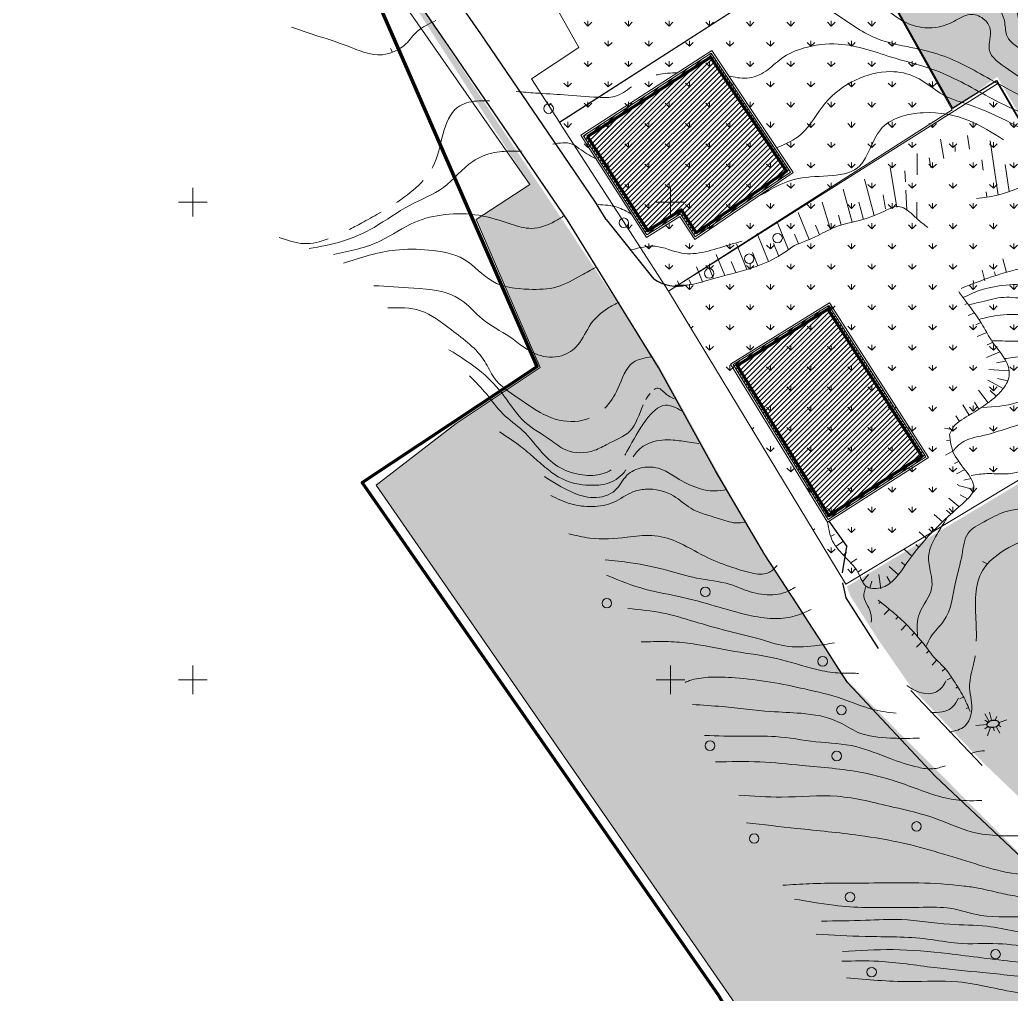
# Model space of a CAD drawing. Header units: millimetres. Extents: x 5637 to 6048, y 3385 to 3927.
# Drawn here: x 5648.3 to 5752, y 3503.3 to 3605.3 of the extents above; entities that cross this region are included whole.
import ezdxf

# ---------------------------------------------------------------- set-up
doc = ezdxf.new("R2010")
doc.units = ezdxf.units.MM
doc.linetypes.add('DOT', pattern=[6.35, 0, -6.35])
for name, color, linetype in [('Contour Lines', 253, 'Continuous'), ('net', 250, 'Continuous'), ('trees old', 116, 'Continuous')]:
    doc.layers.add(name, color=color, linetype=linetype)
for name, color, linetype, lineweight in [('fences', 224, 'ограждение1', 80), ('ground 1', 7, 'Continuous', 30), ('hatch', 253, 'Continuous', 13), ('road', 19, 'Continuous', 30)]:
    doc.layers.add(name, color=color, linetype=linetype, lineweight=lineweight)
doc.layers.add('plants1', color=7, linetype='Continuous', true_color=0x89ee5d)
doc.linetypes.add('ограждение1', pattern='A,0.25,-0.1,[133,ltypeshp.shx,S=0.1,R=0,X=-0.1,Y=0],-0.1,1', length=1.45)
pattern_1 = [(45, (2816.3681, -1263.7476), (-0.265165043, 0.265165043), [])]
pattern_2 = [(90, (2816.368, -1263.7476), (-2.12132034, 2.12132034), [0.5625, -3.6801407]), (45, (2816.368, -1263.7476), (-2.1213203, 2.1213203), [0.5625, -2.4375]), (135, (2816.368, -1263.7476), (-2.1213203, -2.1213203), [0.5625, -2.4375])]

# ---------------------------------------------------------------- blocks, each defined once
blk = doc.blocks.new('net')
at = {"layer": 'ground 1', "color": 3, "lineweight": 15}
for p, q in [((0, 3), (0, -3)), ((0, 0), (-3, 0)), ((0, 0), (3, 0))]:
    blk.add_line(p, q, dxfattribs=at)

msp = doc.modelspace()

# ---------------------------------------------------------------- hatches: boundary and pattern name
at = {"layer": 'hatch', "true_color": 0xcd8532}
h = msp.add_hatch(dxfattribs=at)
h.set_pattern_fill('ANSI31', color=23, scale=3, style=0)
h.set_pattern_definition(pattern_1)
h.paths.add_polyline_path([(5707.26, 3593.2), (5720.63, 3601.86), (5728.93, 3589.4), (5718.96, 3582.62), (5717.41, 3585.02), (5713.9, 3582.84)])
h = msp.add_hatch(dxfattribs=at)
h.set_pattern_fill('ANSI31', color=23, scale=3, style=0)
h.set_pattern_definition(pattern_1)
h.paths.add_polyline_path([(5722.93, 3569.24), (5732.93, 3575.44), (5743.08, 3559.57), (5732.86, 3553.03)])
at = {"layer": 'plants1'}
h = msp.add_hatch(dxfattribs=at)
h.set_pattern_fill('ANSI38', color=256, scale=3, style=0)
h.set_pattern_definition([(45, (2816.3681, -1263.7476), (-0.265165043, 0.265165043), []), (135, (2816.3681, -1263.7476), (-0.79549513, 0.265165043), [0.9375, -0.5625])])
edge = h.paths.add_edge_path()
edge.add_line((5725.36, 3655.93), (5797.29, 3662.69))
edge.add_line((5797.29, 3662.69), (5824.81, 3603.24))
edge.add_line((5824.81, 3603.24), (5824.23, 3590.88))
edge.add_line((5824.23, 3590.88), (5841.23, 3554.44))
edge.add_line((5841.23, 3554.44), (5849.6, 3542.47))
edge.add_line((5849.6, 3542.47), (5866.56, 3537.07))
edge.add_line((5866.56, 3537.07), (5872.44, 3524.38))
edge.add_line((5872.44, 3524.38), (5904.71, 3539.09))
edge.add_line((5904.71, 3539.09), (5918.19, 3538.46))
edge.add_line((5918.19, 3538.46), (5942.73, 3549.51))
edge.add_line((5942.73, 3549.51), (5952.3, 3561.86))
edge.add_line((5952.3, 3561.86), (5960.57, 3565.61))
edge.add_line((5960.57, 3565.61), (5967.93, 3564.03))
edge.add_line((5967.93, 3564.03), (5968.82, 3563.47))
edge.add_line((5968.82, 3563.47), (5964.54, 3561.46))
edge.add_line((5964.54, 3561.46), (5955.84, 3557.47))
edge.add_line((5955.84, 3557.47), (5946.36, 3544.95))
edge.add_line((5946.36, 3544.95), (5919.85, 3533.07))
edge.add_line((5919.85, 3533.07), (5906.1, 3533.76))
edge.add_line((5906.1, 3533.76), (5874.59, 3519.44))
edge.add_arc((5872.37, 3524.32), 5.37, 204.0277, 294.4439, ccw=False)
edge.add_line((5867.47, 3522.14), (5862.46, 3532.33))
edge.add_line((5862.46, 3532.33), (5846.44, 3537.98))
edge.add_line((5846.44, 3537.98), (5836.47, 3552.34))
edge.add_line((5836.47, 3552.34), (5835.01, 3554.64))
edge.add_line((5835.01, 3554.64), (5818.87, 3589.84))
edge.add_line((5818.87, 3589.84), (5819.52, 3602.27))
edge.add_line((5819.52, 3602.27), (5801.55, 3640.6))
edge.add_line((5801.55, 3640.6), (5788.29, 3640.19))
edge.add_line((5788.29, 3640.19), (5786.91, 3635.34))
edge.add_line((5786.91, 3635.34), (5741.72, 3631.44))
edge.add_line((5741.72, 3631.44), (5726.65, 3641.01))
edge.add_line((5726.65, 3641.01), (5725.36, 3655.93))
at = {"layer": 'plants1', "lineweight": 9, "true_color": 0x87ea5d}
h = msp.add_hatch(dxfattribs=at)
h.set_pattern_fill('GRASS', color=83, style=0)
h.set_pattern_definition([(90, (2816.3681, -1263.7476), (-0.70710678, 0.70710678), [0.1875, -1.22671356]), (45, (2816.3681, -1263.7476), (-0.70710678, 0.70710678), [0.1875, -0.8125]), (135, (2816.3681, -1263.7476), (-0.70710678, -0.70710678), [0.1875, -0.8125])])
edge = h.paths.add_edge_path()
edge.add_line((5983.54, 3551.45), (5969.64, 3562.84))
edge.add_line((5969.64, 3562.84), (5966.49, 3561.77))
edge.add_line((5966.49, 3561.77), (5955.92, 3557.3))
edge.add_line((5955.92, 3557.3), (5946.24, 3544.64))
edge.add_line((5946.24, 3544.64), (5920.22, 3532.99))
edge.add_line((5920.22, 3532.99), (5906.12, 3533.81))
edge.add_line((5906.12, 3533.81), (5874.3, 3518.91))
edge.add_arc((5872.29, 3523.59), 5.1, 205.9057, 293.3056, ccw=False)
edge.add_line((5867.7, 3521.36), (5862.63, 3531.79))
edge.add_line((5862.63, 3531.79), (5846.3, 3537.85))
edge.add_line((5846.3, 3537.85), (5835.7, 3553.19))
edge.add_line((5835.7, 3553.19), (5829.87, 3565.46))
edge.add_line((5829.87, 3565.46), (5818.95, 3589.79))
edge.add_line((5818.95, 3589.79), (5819.11, 3602.06))
edge.add_line((5819.11, 3602.06), (5812.5, 3616.95))
edge.add_line((5812.5, 3616.95), (5783.21, 3614.41))
edge.add_line((5783.21, 3614.41), (5742.28, 3610.94))
edge.add_line((5742.28, 3610.94), (5740.64, 3628.01))
edge.add_line((5740.64, 3628.01), (5728.22, 3636.09))
edge.add_line((5728.22, 3636.09), (5724.53, 3634.15))
edge.add_line((5724.53, 3634.15), (5745.96, 3596.01))
edge.add_line((5745.96, 3596.01), (5750.56, 3599.37))
edge.add_line((5750.56, 3599.37), (5769.62, 3566.84))
edge.add_line((5769.62, 3566.84), (5734.82, 3546))
edge.add_line((5734.82, 3546), (5735.2, 3544.98))
edge.add_line((5735.2, 3544.98), (5738.12, 3540.42))
edge.add_line((5738.12, 3540.42), (5741.55, 3535.47))
edge.add_line((5741.55, 3535.47), (5749.04, 3527.6))
edge.add_line((5749.04, 3527.6), (5798.6, 3480.17))
edge.add_arc((5805.58, 3474.34), 9.09, 39.829, 140.171, ccw=False)
edge.add_line((5812.57, 3480.17), (5813.84, 3478.64))
edge.add_line((5813.84, 3478.64), (5821.58, 3487.4))
edge.add_line((5821.58, 3487.4), (5830.34, 3479.66))
edge.add_line((5830.34, 3479.66), (5822.09, 3470.4))
edge.add_line((5822.09, 3470.4), (5822.85, 3469.38))
edge.add_line((5822.85, 3469.38), (5809.5, 3454.18))
edge.add_line((5809.5, 3454.18), (5804.18, 3458.07))
edge.add_line((5804.18, 3458.07), (5802.36, 3455.69))
edge.add_line((5802.36, 3455.69), (5805.85, 3451.09))
edge.add_line((5805.85, 3451.09), (5796.33, 3440.22))
edge.add_line((5796.33, 3440.22), (5784.02, 3450.63))
edge.add_line((5784.02, 3450.63), (5793.01, 3461.34))
edge.add_line((5793.01, 3461.34), (5795.53, 3459.32))
edge.add_line((5795.53, 3459.32), (5796.85, 3460.96))
edge.add_line((5796.85, 3460.96), (5791.16, 3465.94))
edge.add_line((5791.16, 3465.94), (5792.65, 3467.65))
edge.add_arc((5786.63, 3472.91), 8, 318.8869, 400.7908)
edge.add_line((5792.68, 3478.14), (5782.85, 3488.44))
edge.add_line((5782.85, 3488.44), (5763.73, 3506.99))
edge.add_line((5763.73, 3506.99), (5752.52, 3518.42))
edge.add_line((5752.52, 3518.42), (5734.82, 3536.22))
edge.add_line((5734.82, 3536.22), (5726.08, 3549.35))
edge.add_line((5726.08, 3549.35), (5715.1, 3569.23))
edge.add_line((5715.1, 3569.23), (5688.07, 3610.01))
edge.add_line((5688.07, 3610.01), (5687.67, 3609.78))
edge.add_line((5687.67, 3609.78), (5701.64, 3588.09))
edge.add_line((5701.64, 3588.09), (5696.04, 3584.44))
edge.add_line((5696.04, 3584.44), (5702.71, 3568.95))
edge.add_line((5702.71, 3568.95), (5693.95, 3563.08))
edge.add_line((5693.95, 3563.08), (5685.57, 3556.6))
edge.add_line((5685.57, 3556.6), (5723.08, 3502.4))
edge.add_line((5723.08, 3502.4), (5785.06, 3394.67))
edge.add_line((5785.06, 3394.67), (5883.79, 3413.05))
edge.add_line((5883.79, 3413.05), (5919.33, 3457.94))
edge.add_line((5919.33, 3457.94), (5966.33, 3498.09))
edge.add_line((5966.33, 3498.09), (6010.1, 3522.46))
edge.add_line((6010.1, 3522.46), (6039.96, 3496.52))
edge.add_line((6039.96, 3496.52), (6039.96, 3522.84))
edge.add_line((6039.96, 3522.84), (6037.04, 3526.91))
edge.add_line((6037.04, 3526.91), (6033.32, 3517.22))
edge.add_line((6033.32, 3517.22), (6030.35, 3517.76))
edge.add_line((6030.35, 3517.76), (6029.21, 3517.18))
edge.add_line((6029.21, 3517.18), (6022.48, 3530.58))
edge.add_line((6022.48, 3530.58), (6022.59, 3530.84))
edge.add_line((6022.59, 3530.84), (5996.7, 3552.46))
edge.add_line((5996.7, 3552.46), (5983.54, 3551.45))
at = {"layer": 'plants1', "lineweight": 9, "true_color": 0x0cac0c}
h = msp.add_hatch(dxfattribs=at)
h.set_pattern_fill('GRASS', color=94, scale=3, style=0)
h.set_pattern_definition(pattern_2)
edge = h.paths.add_edge_path()
edge.add_line((5696.92, 3620.23), (5724.45, 3633.91))
edge.add_line((5724.45, 3633.91), (5735.53, 3614.4))
edge.add_line((5735.53, 3614.4), (5704.75, 3594.62))
edge.add_line((5704.75, 3594.62), (5701.81, 3599.16))
edge.add_line((5701.81, 3599.16), (5706.77, 3602.45))
edge.add_line((5706.77, 3602.45), (5696.68, 3620.4))
edge.add_line((5713.9, 3620.56), (5725.14, 3626.41))
edge.add_line((5720.47, 3607.99), (5713.89, 3620.56))
edge.add_line((5731.95, 3613.93), (5720.47, 3607.99))
edge.add_line((5725.14, 3626.41), (5731.95, 3613.93))
h = msp.add_hatch(dxfattribs=at)
h.set_pattern_fill('GRASS', color=94, scale=3, style=0)
h.set_pattern_definition(pattern_2)
h.paths.add_polyline_path([(5704.76, 3594.6), (5735.53, 3614.4), (5745.85, 3595.92), (5716.17, 3576.94)])
h = msp.add_hatch(dxfattribs=at)
h.set_pattern_fill('GRASS', color=94, scale=3, style=0)
h.set_pattern_definition(pattern_2)
h.paths.add_polyline_path([(5716.17, 3576.94), (5750.61, 3598.67), (5769.1, 3566.97), (5734.71, 3546.25)])

# ---------------------------------------------------------------- linework, layer by layer
at = {"layer": 'Contour Lines', "lineweight": 5, "ltscale": 0.5}
for p, q in [((5687.29, 3601.95), (5687.06, 3602.34)), ((5749.5, 3548.38), (5749.03, 3548.61))]:
    msp.add_line(p, q, dxfattribs=at)
for points, knots in [([(5736.46, 3622.26), (5739.03, 3621.1), (5742.81, 3619.4), (5746.72, 3622.72), (5750.26, 3623.02), (5753.39, 3622.27), (5756.23, 3619.52), (5756.14, 3614.6), (5757.87, 3609.6), (5757.7, 3604.74), (5759.89, 3602.73), (5761.54, 3601.68), (5763.13, 3602.04), (5764.03, 3602.45), (5764.26, 3602.58)], [0, 0, 0, 0, 15.042628, 22.082728, 28.401265, 35.76134, 40.756499, 50.827682, 63.120525, 73.510213, 77.04846, 80.537859, 84.701456, 86.230344, 86.230344, 86.230344, 86.230344]), ([(5727.61, 3621.88), (5727.98, 3621.7), (5729.39, 3621.14), (5732.6, 3621.14), (5736.77, 3620.43), (5740.1, 3618.65), (5742.59, 3617.39), (5744.65, 3617.85), (5746.18, 3619.38), (5748.7, 3619.53), (5751.77, 3619.18), (5753.67, 3615.72), (5755.41, 3612.07), (5755.99, 3608.63), (5756.18, 3605.93), (5756.86, 3603.56), (5758.76, 3602.12), (5760.67, 3600.91), (5762.33, 3600.92), (5763.59, 3601.11), (5764.1, 3601.35), (5765.98, 3602.69)], [100.512096, 100.512096, 100.512096, 100.512096, 102.968635, 109.739375, 119.343461, 128.003943, 132.56691, 135.346384, 140.048694, 144.877986, 149.96357, 157.604115, 166.287414, 174.815532, 178.119925, 182.615981, 189.028794, 191.831633, 196.00236, 198.592168, 199.39581, 199.39581, 199.39581, 199.39581]), ([(5766.14, 3599.86), (5765.62, 3599.6), (5764.41, 3598.97), (5762.32, 3598.88), (5759.96, 3598.89), (5757.81, 3600.1), (5755.65, 3601.11), (5754.05, 3602.7), (5752.79, 3604.61), (5752.59, 3606.91), (5751.52, 3609.27), (5750.34, 3611.16), (5749.58, 3613.09), (5748.06, 3613.84), (5746.63, 3613), (5745.63, 3611.97), (5745.18, 3611.16), (5745.04, 3610.84)], [0, 0, 0, 0, 3.432907, 8.133764, 12.336969, 17.357761, 22.607439, 26.557056, 30.746474, 36.009482, 40.102805, 46.169005, 49.398625, 52.298328, 54.938497, 58.649145, 60.780165, 60.780165, 60.780165, 60.780165]), ([(5768.1, 3596.52), (5767.42, 3596.21), (5765.58, 3595.39), (5762.16, 3595.02), (5756.45, 3595.47), (5750.65, 3598.62), (5745.27, 3601.69), (5740.96, 3602.55), (5736.99, 3603.42), (5733.72, 3606.17), (5730.11, 3607.72), (5727.27, 3608.05), (5725.79, 3607.68), (5725.25, 3607.53)], [0, 0, 0, 0, 4.428547, 12.037479, 20.348568, 38.431257, 50.794363, 57.267043, 64.729627, 74.777884, 82.277962, 88.11296, 91.468208, 91.468208, 91.468208, 91.468208]), ([(5766.11, 3598.33), (5765.34, 3598.17), (5763.46, 3597.77), (5760.33, 3597.54), (5757.38, 3598.83), (5754.8, 3599.96), (5753.56, 3602.15), (5751.4, 3603.07), (5751.44, 3605.46), (5750.75, 3606.6), (5750.38, 3607.35)], [0, 0, 0, 0, 4.791237, 11.53208, 18.25818, 24.044591, 27.709259, 33.051889, 35.966116, 40.954792, 40.954792, 40.954792, 40.954792]), ([(5714.87, 3599.56), (5714.92, 3599.57), (5715.65, 3599.74), (5716.41, 3599.77), (5717.12, 3599.79)], [30.435749, 30.435749, 30.435749, 30.435749, 30.744693, 34.961949, 34.961949, 34.961949, 34.961949]), ([(5727.54, 3591.96), (5728.43, 3592.35), (5730.6, 3593.32), (5732.27, 3596.81), (5735.55, 3599.21), (5739.01, 3600.17), (5742.39, 3599.49), (5744.69, 3597.29), (5748.33, 3596.31), (5751.44, 3594.85), (5754.37, 3593.27), (5756.14, 3593.09), (5756.99, 3593.05)], [0, 0, 0, 0, 5.709948, 13.910648, 21.93534, 29.470561, 34.829705, 41.847133, 47.836082, 57.09653, 62.549817, 67.600912, 67.600912, 67.600912, 67.600912]), ([(5700.23, 3597.83), (5700.9, 3597.77), (5702.56, 3597.64), (5705.44, 3597.48), (5708.15, 3597.24), (5710.7, 3597.14), (5711.73, 3597.92), (5712.3, 3598.32)], [0, 0, 0, 0, 4.055733, 10.017454, 17.189679, 20.694506, 24.744613, 24.744613, 24.744613, 24.744613]), ([(5691.42, 3589.82), (5691.45, 3589.86), (5692.02, 3590.94), (5692.41, 3593.23), (5693.53, 3596.29), (5695.83, 3596.9), (5696.96, 3596.85), (5697.41, 3596.84)], [37.106028, 37.106028, 37.106028, 37.106028, 37.394034, 44.674444, 50.99205, 55.113919, 57.829582, 57.829582, 57.829582, 57.829582]), ([(5687.69, 3586.2), (5687.87, 3586.32), (5688.87, 3587.01), (5689.84, 3587.79), (5690.49, 3588.52)], [26.729119, 26.729119, 26.729119, 26.729119, 28.024237, 33.868386, 33.868386, 33.868386, 33.868386]), ([(5682.77, 3583.39), (5683.27, 3583.65), (5684.39, 3584.25), (5685.49, 3584.86), (5686.1, 3585.21)], [15.356247, 15.356247, 15.356247, 15.356247, 18.766669, 22.992409, 22.992409, 22.992409, 22.992409]), ([(5675.41, 3582.56), (5676.28, 3582.25), (5677.97, 3581.64), (5679.72, 3582.1), (5680.54, 3582.4)], [0, 0, 0, 0, 5.37438, 10.511035, 10.511035, 10.511035, 10.511035]), ([(5746.99, 3576.25), (5747.54, 3576.53), (5749.83, 3577.64), (5754.74, 3577.55), (5760.51, 3578.91), (5764.62, 3579.43), (5766.38, 3580.09), (5766.42, 3580.11)], [0, 0, 0, 0, 3.678678, 15.210967, 28.462324, 39.470337, 39.737907, 39.737907, 39.737907, 39.737907]), ([(5686.8, 3575.18), (5687.97, 3575.2), (5690.46, 3575.25), (5693.68, 3572.61), (5696.65, 3570.54), (5697.96, 3567.34), (5700.58, 3565.7), (5703.27, 3563.64), (5706.06, 3563.1), (5707.51, 3563.48), (5707.86, 3563.62)], [0, 0, 0, 0, 6.813528, 14.456122, 24.057536, 28.02174, 34.582905, 41.871021, 48.437865, 50.65254, 50.65254, 50.65254, 50.65254]), ([(5693.16, 3570.8), (5694.35, 3570.07), (5696.51, 3568.73), (5699.05, 3566.02), (5700.84, 3563.05), (5703.48, 3561.71), (5705.58, 3559.89), (5708.05, 3559.93), (5710.09, 3561.14), (5712.63, 3562.13), (5713.02, 3563.96), (5713.51, 3565.02)], [0, 0, 0, 0, 8.355057, 15.145442, 22.17362, 28.619183, 32.535923, 38.589436, 41.607499, 47.000658, 53.38946, 53.38946, 53.38946, 53.38946]), ([(5709.49, 3564.67), (5710.06, 3565.24), (5711.06, 3566.86), (5711.87, 3569.64), (5713.69, 3569.95), (5714.39, 3570.07)], [54.557411, 54.557411, 54.557411, 54.557411, 59.442028, 65.834143, 69.848156, 69.848156, 69.848156, 69.848156]), ([(5695.32, 3568.08), (5695.94, 3567.45), (5697.19, 3566.19), (5698.72, 3563.94), (5701.11, 3562.38), (5702.72, 3560.11), (5704.72, 3558.28), (5707.05, 3557.58), (5708.93, 3557.62), (5709.89, 3558.05), (5710.16, 3558.21)], [0, 0, 0, 0, 5.315609, 10.650147, 16.127889, 22.141234, 27.22688, 32.045527, 36.368204, 38.233895, 38.233895, 38.233895, 38.233895]), ([(5714.65, 3566.65), (5714.78, 3566.74), (5715.22, 3566.89), (5715.88, 3566.07), (5716.48, 3565.78), (5716.74, 3565.65)], [56.910332, 56.910332, 56.910332, 56.910332, 57.871425, 60.122713, 61.946821, 61.946821, 61.946821, 61.946821]), ([(5713.78, 3565.56), (5713.84, 3565.66), (5713.97, 3565.89), (5714.13, 3566.11), (5714.22, 3566.23)], [54.458869, 54.458869, 54.458869, 54.458869, 55.056976, 55.79824, 55.79824, 55.79824, 55.79824]), ([(5711.58, 3559.75), (5711.68, 3559.92), (5712.41, 3561.18), (5713.35, 3563.08), (5715.57, 3565.47), (5716.95, 3564.71), (5717.51, 3564.4)], [42.430864, 42.430864, 42.430864, 42.430864, 43.617697, 51.108608, 56.172906, 59.715634, 59.715634, 59.715634, 59.715634]), ([(5698.48, 3562.2), (5699.23, 3561.71), (5700.5, 3560.87), (5702.15, 3559.46), (5703.5, 3558.23), (5705.02, 3557.19), (5706.62, 3556.67), (5708.31, 3556.57), (5710.12, 3556.71), (5711.26, 3557.58), (5711.69, 3558.2), (5711.7, 3558.21)], [0, 0, 0, 0, 5.345644, 9.148723, 12.996684, 16.315492, 20.121702, 22.912541, 26.42525, 30.793928, 30.900354, 30.900354, 30.900354, 30.900354]), ([(5712.46, 3559.57), (5712.57, 3559.75), (5713.02, 3560.43), (5714.46, 3561.32), (5716.45, 3561.42), (5718.09, 3561.15), (5718.99, 3561.03), (5719.32, 3560.99)], [33.987475, 33.987475, 33.987475, 33.987475, 35.254965, 38.920894, 43.538643, 46.90424, 48.941043, 48.941043, 48.941043, 48.941043]), ([(5747.81, 3557.63), (5748.37, 3557.72), (5749.6, 3557.91), (5751.4, 3557.71), (5753.14, 3558.02), (5754.47, 3559.07), (5755.72, 3560.08), (5758.08, 3560.89), (5761.33, 3561.9), (5765.67, 3561.23), (5770.01, 3560.58), (5774.45, 3561.52), (5780.74, 3560.95), (5787.5, 3561.87), (5794.56, 3560.34), (5799.4, 3558.91), (5803.45, 3556.6), (5806.86, 3552.89), (5808.58, 3547.83), (5812.05, 3543.75), (5815.24, 3540.3), (5819, 3538.1), (5821.89, 3535.6), (5824.91, 3533.12), (5826.49, 3529.61), (5828.71, 3526.86), (5830.68, 3524.52), (5833.37, 3522.91), (5834.99, 3520.01), (5836.57, 3518.83), (5837.35, 3518.16)], [0, 0, 0, 0, 3.362066, 7.438891, 10.816258, 13.594437, 17.516155, 20.358833, 28.459629, 37.587763, 46.282293, 54.656147, 64.426749, 83.992246, 94.945098, 107.478226, 114.19856, 122.680668, 137.056781, 145.51601, 154.620346, 165.126874, 171.337537, 177.598726, 188.283202, 193.854351, 198.803291, 206.569987, 212.108081, 218.266096, 218.266096, 218.266096, 218.266096]), ([(5835.95, 3518.16), (5834.93, 3519.23), (5833.27, 3520.93), (5830.66, 3523.33), (5828.2, 3524.96), (5827.4, 3527.61), (5825.66, 3529.21), (5824.23, 3531.45), (5822.02, 3533.29), (5819.95, 3535.31), (5817.86, 3536.95), (5814.91, 3539.38), (5811.11, 3541.43), (5808.44, 3544.93), (5806.09, 3547.51), (5804.32, 3550.51), (5801.98, 3553.07), (5799.15, 3555.62), (5795.92, 3557.24), (5790.62, 3557.27), (5784.38, 3558.5), (5777.64, 3557.5), (5772.13, 3557.42), (5768.18, 3558.11), (5763.81, 3557.01), (5759.85, 3555.97), (5755.67, 3554.09), (5751.95, 3554.36), (5749.34, 3552.83), (5747.13, 3551.75), (5746.93, 3549.06), (5745.99, 3546.13), (5745.68, 3542.78), (5743.67, 3541.07), (5743.25, 3540.05), (5743.1, 3539.69)], [68.844277, 68.844277, 68.844277, 68.844277, 77.673818, 83.07876, 90.294346, 94.464481, 99.068149, 104.185443, 110.349194, 116.173186, 121.524572, 126.283854, 139.128503, 146.831744, 152.425118, 160.060625, 167.656096, 173.065689, 182.977149, 188.279825, 204.663064, 220.81787, 228.701074, 237.764793, 244.423337, 255.448762, 262.360748, 271.697215, 276.464862, 280.640081, 285.289348, 291.175253, 299.731664, 303.997562, 306.319769, 306.319769, 306.319769, 306.319769]), ([(5748.36, 3540.28), (5748.38, 3540.8), (5748.36, 3542.31), (5748.18, 3544.69), (5748.63, 3547.67), (5751.06, 3549.88), (5754.17, 3551.28), (5757.25, 3550.85), (5760.62, 3550.8), (5764.09, 3551.38), (5767.09, 3553.33), (5770.17, 3554.31), (5774.13, 3554.42), (5778.42, 3554.36), (5782.81, 3554.55), (5787.64, 3555.46), (5792.81, 3554.6), (5796.56, 3553.47), (5797.92, 3552.72)], [21.655513, 21.655513, 21.655513, 21.655513, 24.746492, 30.763775, 36.03718, 42.085109, 49.531899, 55.743735, 60.305855, 69.8859, 76.178946, 81.568476, 89.066237, 99.788048, 107.340485, 115.442648, 129.007396, 138.423366, 138.423366, 138.423366, 138.423366]), ([(5742.22, 3540.76), (5742.16, 3541.6), (5742.09, 3543.42), (5744.41, 3545.83), (5742.87, 3548.94), (5744.17, 3551.37), (5744.94, 3552.61), (5745.28, 3553.16)], [0.479177, 0.479177, 0.479177, 0.479177, 5.384882, 11.176468, 17.9872, 22.895164, 26.829309, 26.829309, 26.829309, 26.829309]), ([(5737.36, 3542.28), (5737.37, 3542.35), (5737.45, 3542.9), (5737.13, 3543.83), (5736.44, 3544.94), (5736.71, 3545.67), (5736.85, 3546.05)], [2.067619, 2.067619, 2.067619, 2.067619, 2.504142, 5.50801, 7.632163, 9.915204, 9.915204, 9.915204, 9.915204]), ([(5745.54, 3530.77), (5746.14, 3530.89), (5747.42, 3531.15), (5748.14, 3533.43), (5747.4, 3535.57), (5748.01, 3537.41), (5748.19, 3538.44), (5748.24, 3538.75)], [0, 0, 0, 0, 3.447916, 7.340531, 12.362889, 16.747099, 18.58565, 18.58565, 18.58565, 18.58565]), ([(5749.21, 3528.82), (5748.92, 3528.79), (5748.44, 3528.73), (5747.97, 3528.59), (5747.78, 3528.53)], [290.455743, 290.455743, 290.455743, 290.455743, 292.157958, 293.384656, 293.384656, 293.384656, 293.384656])]:
    msp.add_open_spline(points, degree=3, knots=knots, dxfattribs=at)
for points in [[(5764.33, 3600.11), (5762.21, 3599.74), (5758.43, 3600.59), (5755.85, 3602.49), (5754.21, 3606.41), (5753.15, 3612.11), (5751.49, 3615.86), (5749.49, 3617.19), (5746.64, 3616.8), (5745.15, 3615.48), (5744.06, 3613.89), (5742.55, 3613.62), (5741.13, 3614.56), (5738.83, 3616.9), (5737.12, 3618.18), (5734.32, 3618.9), (5729.74, 3619.17), (5728.87, 3619.39)], [(5724.19, 3609.98), (5726.82, 3609.46), (5730.28, 3610.05), (5733.12, 3610.08), (5735.62, 3609.67), (5737.52, 3608.01), (5740.75, 3605.17), (5742.97, 3604.51), (5746.02, 3605.17), (5747.68, 3605.9), (5749.1, 3605.45), (5749.82, 3604.37), (5749.72, 3602.23), (5751.73, 3600.15), (5755.31, 3597.89), (5757.98, 3597.03), (5761.06, 3596.75), (5763.24, 3596.68), (5765.15, 3596.64), (5766.47, 3597.2), (5767.42, 3597.77)], [(5676.72, 3604.56), (5679.16, 3603.74), (5682.53, 3602.6), (5686.22, 3601.68), (5688.67, 3602.82), (5689.86, 3604.12), (5691.82, 3605.26)], [(5768.08, 3595.23), (5764.89, 3594.61), (5762.64, 3594.25), (5759.47, 3594.16), (5755.17, 3594.89), (5750.07, 3597.05), (5744.13, 3600.03), (5739.86, 3601.32), (5733.92, 3602.8), (5730.26, 3602.36), (5727.97, 3601.28), (5726.33, 3599.95), (5724.36, 3599.23), (5722.42, 3599.47)], [(5725.73, 3586.93), (5729.71, 3588.71), (5736.19, 3590.06), (5738.33, 3593.83), (5742.81, 3595.61), (5747.65, 3594.76), (5751.21, 3592.77)], [(5704.04, 3592.32), (5706.07, 3592.32), (5707.01, 3591.71), (5708.65, 3590.74)], [(5678.54, 3581.38), (5682.04, 3582.15), (5685.34, 3583.61), (5689.07, 3585.91), (5692.6, 3587.79), (5695.68, 3590.52), (5697.94, 3591.44), (5700.02, 3591.59), (5700.78, 3591.59)], [(5708.78, 3585.99), (5710.77, 3585.72), (5712.3, 3584.99)], [(5681.1, 3580.76), (5686.03, 3582.2), (5689.62, 3584.15), (5692.77, 3584.94), (5696.3, 3584.87), (5699.69, 3583.95), (5701.81, 3583.5), (5704.27, 3584.25), (5705.26, 3584.84)], [(5712.29, 3581.25), (5714.76, 3581.63), (5717.52, 3580.92), (5722.45, 3581.76), (5723.88, 3582.17)], [(5682.13, 3579.86), (5687.59, 3581.23), (5691.05, 3581.23), (5694.76, 3580.25), (5697.74, 3577.96), (5701.54, 3577.13), (5704.47, 3577.38), (5707.06, 3578.6), (5708.57, 3579.43)], [(5685.32, 3577.5), (5689.5, 3577.25), (5694.37, 3576.07), (5696.68, 3574.01), (5699.54, 3572.14), (5702.49, 3570.27), (5704.95, 3570.17), (5706.67, 3571.3), (5708.04, 3573.5), (5709.76, 3575.12), (5711, 3575.78)], [(5765.13, 3577.51), (5761.56, 3576.61), (5757.9, 3576.43), (5753.68, 3576.15), (5751.23, 3576.28), (5748.92, 3575.82), (5747.53, 3575.49)], [(5765.1, 3576.16), (5760.9, 3574.94), (5757.78, 3574.36), (5753.07, 3574.48), (5750.13, 3574.31), (5748.65, 3573.97)], [(5764.59, 3573.81), (5762.88, 3573), (5760.25, 3572.45), (5757.57, 3571.88), (5754.76, 3571.67), (5752.18, 3571.7), (5750.02, 3571.72)], [(5763.83, 3572.07), (5762.58, 3571.75), (5760.45, 3571.27), (5758.29, 3570.75), (5754.58, 3570.35), (5752.15, 3569.97), (5751.3, 3569.87)], [(5758.4, 3566.61), (5754.75, 3566.09), (5752.59, 3565.26), (5749.04, 3564.75)], [(5757.5, 3564.07), (5754.74, 3563.46), (5751.6, 3562.56), (5749.06, 3561.81), (5747.27, 3561.31), (5746.13, 3560.42), (5745.92, 3560.16)], [(5703.18, 3557.51), (5706, 3555.91), (5708.29, 3555.32), (5710.59, 3556.08), (5711.81, 3557.65), (5713.41, 3558.45), (5715.63, 3558.2), (5717.03, 3557.37), (5719.18, 3556.33), (5720.96, 3556.01), (5722.24, 3556.15)], [(5703.85, 3555.53), (5705.94, 3554.66), (5708.2, 3554.38), (5710.42, 3554.83), (5712.44, 3555.91), (5713.73, 3556.19), (5716.69, 3555.49), (5718.49, 3554.2), (5721.38, 3553.13), (5723.19, 3552.67), (5724.2, 3552.74)], [(5705.73, 3551.53), (5707.91, 3551.08), (5711.83, 3551.17), (5714.41, 3551.35), (5716.95, 3550.73), (5719.94, 3549.17), (5722.57, 3548.1), (5724.84, 3547.43), (5726.58, 3547.43), (5727.53, 3548.22)], [(5709.52, 3548.8), (5712.23, 3548.49), (5716.07, 3547.69), (5719.1, 3546.89), (5722.61, 3546.22), (5724.71, 3545.46), (5727.07, 3545.15), (5728.18, 3545.33), (5729.46, 3545.94)], [(5709.67, 3547.19), (5713.78, 3545.71), (5717.52, 3544.9), (5724.53, 3543.02), (5727.14, 3542.65), (5729.18, 3542.86), (5731.09, 3543.59)], [(5711.9, 3543.71), (5715.58, 3543.22), (5718.84, 3542.34), (5722.3, 3541.37), (5725.65, 3540.52), (5728.33, 3539.79), (5731.43, 3539.79), (5733.53, 3540.12)], [(5713.31, 3540.2), (5715.87, 3540.24), (5718.17, 3540.08), (5722.54, 3539.3), (5726.93, 3538.58), (5731.11, 3537.46), (5733.35, 3537), (5735.44, 3536.93), (5736.04, 3536.91)], [(5739.97, 3532.73), (5737.44, 3533.16), (5734.33, 3534.25), (5730.43, 3535.28), (5726.82, 3536), (5723.13, 3536.44), (5720.32, 3536.5), (5718.36, 3536.15), (5717.89, 3535.97)], [(5741.1, 3535.64), (5741.91, 3535.14), (5742.86, 3534.83), (5743.79, 3534.83), (5744.78, 3535.47), (5745.18, 3536.12)], [(5718.66, 3533.65), (5721.79, 3533.43), (5726.86, 3532.92), (5730.03, 3532.73), (5733.96, 3531.82), (5735.98, 3530.74), (5739.38, 3530.14), (5741.06, 3530.1), (5742.42, 3530.14)], [(5746.51, 3534.32), (5745.89, 3533.41), (5744.8, 3532.88), (5743.58, 3532.85)], [(5745.12, 3527.22), (5743.82, 3526.92), (5742.3, 3527.08), (5739.34, 3527.99), (5735.77, 3529.25), (5731.58, 3529.76), (5727.35, 3530.29), (5723.98, 3530.33), (5719.93, 3530.41)], [(5721.06, 3527.64), (5725.73, 3527.64), (5730.13, 3527.27), (5736.39, 3526.53), (5740.73, 3525.34), (5745.73, 3523.76), (5747.87, 3523.58), (5748.96, 3523.61)], [(5723.51, 3524.16), (5727.98, 3523.96), (5733.81, 3524.04), (5739.63, 3522.92), (5744.18, 3521.69), (5747.95, 3520.3), (5750.77, 3519.92), (5752.93, 3519.92)], [(5724.32, 3521.27), (5729.58, 3520.68), (5736.12, 3519.95), (5740.84, 3519.11), (5744.97, 3517.98), (5748.66, 3516.85), (5752.59, 3515.92), (5754.81, 3515.72), (5756.53, 3515.62), (5757.27, 3515.87)], [(5728.13, 3514.73), (5730.89, 3514.89), (5734.1, 3514.95), (5738.14, 3514.97), (5742.34, 3514.97), (5747.09, 3514.65), (5748.56, 3514.43), (5750.73, 3513.94), (5752.63, 3513.56), (5755.04, 3513.27), (5756.97, 3513.62), (5758.65, 3514.46)], [(5759.89, 3513.16), (5758.94, 3511.89), (5757.96, 3511.34), (5755.33, 3511.26), (5753.95, 3511.4), (5748.84, 3511.58), (5745.61, 3512.32), (5742.81, 3512.42), (5739.56, 3512.4), (5736.82, 3512.4), (5733.44, 3512.64), (5729.35, 3513.29)], [(5732.17, 3510.98), (5736.78, 3511.07), (5740.52, 3511.14), (5745.59, 3510.65), (5749.51, 3510.43), (5752.4, 3509.94), (5755.62, 3509.63), (5758.51, 3509.69), (5760.35, 3510.25), (5761.76, 3511.23)], [(5763.65, 3509.47), (5761.27, 3508.41), (5757.58, 3507.81), (5754.41, 3508.16), (5750.62, 3508.61), (5746.43, 3508.66), (5743.26, 3509.1), (5736.72, 3509.37), (5731.61, 3509.62)], [(5734.37, 3507.78), (5739.65, 3507.99), (5745.41, 3507.57), (5752.5, 3506.7), (5757.76, 3506.18), (5760.37, 3506.01), (5762.83, 3506.32), (5764.74, 3507.16), (5765.4, 3507.78)], [(5767.95, 3505.49), (5766.46, 3504.45), (5763.37, 3504.38), (5759.02, 3504.48), (5754.91, 3504.93), (5749.04, 3505.59), (5743.97, 3506.11), (5738.12, 3506.77), (5734.3, 3506.77)], [(5734.79, 3505.03), (5741.35, 3504.65), (5746.42, 3504.62), (5753.3, 3503.4), (5759.94, 3503.02), (5765.09, 3502.53), (5767.66, 3503.09), (5769.44, 3503.99)]]:
    msp.add_spline(points, degree=3, dxfattribs=at)
at = {"layer": 'fences', "ltscale": 3}
msp.add_lwpolyline([(6039.96, 3495.51), (6009.91, 3521.76), (5966.84, 3498.43), (5919.87, 3458.47), (5883.81, 3413.04), (5785.02, 3394.65), (5785.02, 3394.65), (5721.4, 3503.24), (5684.09, 3556.91), (5702.42, 3569.03), (5672.9, 3636.73), (5658.84, 3632.22), (5648.28, 3655.23), (5651.86, 3686.73), (5688.41, 3727.2), (5786.91, 3736.64), (5787.32, 3771.7), (5792.71, 3777.71)], dxfattribs=at)
at = {"layer": 'ground 1', "lineweight": 5, "ltscale": 0.5}
for p, q in [((5744.63, 3592.85), (5744.97, 3590.81)), ((5747.46, 3593.21), (5747.64, 3591.78)), ((5749.83, 3592.67), (5750.66, 3586.98)), ((5746.16, 3592.08), (5746.16, 3591.54)), ((5742.17, 3591.35), (5742.16, 3589.1)), ((5743.43, 3590.89), (5743.6, 3589.88)), ((5748.93, 3590.69), (5749.08, 3589.61)), ((5739.35, 3589.88), (5740.04, 3585.73)), ((5740.9, 3589.52), (5740.96, 3588.36)), ((5751.4, 3590.2), (5751.82, 3587.35)), ((5736.65, 3588.67), (5737.68, 3584.85)), ((5734.45, 3587.62), (5735.39, 3584.15)), ((5741, 3587.5), (5741.1, 3585.37)), ((5749.4, 3587.33), (5749.47, 3586.81)), ((5732.23, 3586.26), (5733.1, 3583.39)), ((5736.06, 3586.25), (5736.55, 3584.44)), ((5738.61, 3587), (5738.85, 3585.54)), ((5742.14, 3586.25), (5742.14, 3584.55)), ((5729.71, 3585.17), (5730.86, 3582.34)), ((5733.95, 3584.87), (5734.22, 3583.85)), ((5727.56, 3584.07), (5728.71, 3581.27)), ((5731.55, 3583.84), (5731.95, 3582.84)), ((5725.42, 3582.98), (5726.62, 3580.03)), ((5729.34, 3582.88), (5729.75, 3581.89)), ((5723.27, 3581.89), (5724.36, 3579.21)), ((5727.14, 3581.93), (5727.69, 3580.6)), ((5721.14, 3580.76), (5722.04, 3578.56)), ((5722.73, 3580.03), (5723.2, 3578.87)), ((5724.94, 3580.98), (5725.51, 3579.58)), ((5751.14, 3580.33), (5751.52, 3578.89)), ((5719.07, 3579.47), (5719.71, 3577.9)), ((5720.44, 3579.29), (5720.87, 3578.23)), ((5748.97, 3579.14), (5749.27, 3578.02)), ((5750.26, 3578.96), (5750.37, 3578.55)), ((5717.08, 3578.01), (5717.26, 3577.55)), ((5718.32, 3578.13), (5718.53, 3577.62)), ((5748.02, 3578.06), (5748.11, 3577.71)), ((5747.16, 3575.53), (5747.44, 3575.65)), ((5747.5, 3574.37), (5748.17, 3574.66)), ((5748.31, 3573.41), (5748.85, 3573.65)), ((5748.46, 3572.17), (5749.45, 3572.61)), ((5749.51, 3571.32), (5750.07, 3571.57)), ((5749.42, 3569.97), (5750.82, 3570.58)), ((5749.66, 3568.74), (5751.82, 3568.57)), ((5750.49, 3569.43), (5751.45, 3569.59)), ((5749.57, 3567.62), (5751.18, 3566.73)), ((5750.57, 3567.79), (5751.66, 3567.53)), ((5748.59, 3566.56), (5749.59, 3565.24)), ((5749.83, 3566.54), (5750.45, 3565.95)), ((5746.94, 3565.02), (5747.61, 3563.94)), ((5748.19, 3565.29), (5748.63, 3564.57)), ((5746.23, 3563.89), (5746.6, 3563.3)), ((5745.05, 3562.57), (5745.81, 3562.43)), ((5745.25, 3561.28), (5745.64, 3561.32)), ((5745.13, 3559.76), (5745.92, 3560.16)), ((5745.67, 3558.69), (5745.68, 3558.69)), ((5745.67, 3558.69), (5745.68, 3558.69)), ((5746.1, 3558.9), (5746.51, 3559.11)), ((5746.29, 3557.81), (5747.17, 3558.24)), ((5747.07, 3557.15), (5747.82, 3557.31)), ((5746.46, 3556.58), (5748.09, 3556.17)), ((5745.48, 3555.26), (5746.54, 3554.37)), ((5746.67, 3555.61), (5747.45, 3555.19)), ((5743.94, 3553.54), (5744.83, 3552.77)), ((5745.23, 3554.01), (5745.68, 3553.62)), ((5743.61, 3552.24), (5743.97, 3551.92)), ((5733.53, 3551.46), (5733.12, 3551.26)), ((5742.37, 3551.72), (5743.15, 3551.05)), ((5734.5, 3550.79), (5733.67, 3550.21)), ((5740.8, 3549.91), (5741.62, 3549.2)), ((5742.05, 3550.41), (5742.36, 3550.14)), ((5734.78, 3549.56), (5734.45, 3549.3)), ((5735.88, 3548.92), (5735.24, 3548.48)), ((5739.23, 3548.1), (5740.22, 3547.23)), ((5740.53, 3548.56), (5740.92, 3548.21)), ((5736.35, 3547.79), (5735.96, 3547.52)), ((5737.08, 3547.27), (5736.46, 3546.5)), ((5738.16, 3547.25), (5738.36, 3545.76)), ((5739.01, 3547.04), (5739.39, 3546.38)), ((5737.45, 3546.56), (5737.24, 3545.85)), ((5738.34, 3544.38), (5738.18, 3544.22)), ((5739.27, 3543.62), (5738.72, 3543.08)), ((5740.19, 3542.84), (5739.94, 3542.59)), ((5741.06, 3542.02), (5740.49, 3541.45)), ((5741.88, 3541.14), (5741.63, 3540.89)), ((5742.66, 3540.22), (5742.1, 3539.67)), ((5743.41, 3539.28), (5743.14, 3539.03)), ((5744.21, 3538.3), (5743.74, 3537.78)), ((5745.09, 3537.43), (5744.8, 3537.16)), ((5745.8, 3536.49), (5745.3, 3536.22)), ((5746.43, 3535.49), (5746.21, 3535.37)), ((5747.04, 3534.45), (5746.63, 3534.24)), ((5747.55, 3533.34), (5747.3, 3533.22)), ((5749.72, 3531.88), (5749.24, 3532.68)), ((5749.96, 3532), (5749.74, 3532.86)), ((5750.35, 3532), (5750.51, 3532.41)), ((5748.33, 3531.46), (5749.49, 3531.57)), ((5749.61, 3531.34), (5749.24, 3531.11)), ((5749.63, 3531.78), (5749.26, 3532.01)), ((5749.86, 3531.27), (5749.55, 3530.39)), ((5750.17, 3531.26), (5750.22, 3530.88)), ((5750.46, 3531.36), (5750.82, 3530.67)), ((5750.69, 3531.48), (5750.92, 3531.31)), ((5750.75, 3531.76), (5751.56, 3532.04))]:
    msp.add_line(p, q, dxfattribs=at)
at = {"layer": 'ground 1', "linetype": 'DOT', "lineweight": 5, "ltscale": 0.5}
msp.add_line((5746.37, 3556.67), (5748.18, 3556.27), dxfattribs=at)
at = {"layer": 'ground 1', "lineweight": 5, "ltscale": 0.5}
for points in [[(5776.31, 3586.4), (5775.34, 3586.82), (5774.22, 3587.34), (5773.16, 3587.75), (5772.02, 3588.15), (5770.79, 3588.5), (5769.64, 3588.7), (5768.54, 3589.03), (5767.3, 3589.2), (5764.93, 3589.26), (5763.69, 3589.26), (5761.24, 3589.28), (5759.97, 3589.24), (5758.8, 3589.15), (5757.56, 3589.03), (5756.38, 3588.85), (5752.94, 3587.78), (5750.49, 3586.96), (5748.4, 3586.63)], [(5729.34, 3581.72), (5731.81, 3582.77), (5733.84, 3583.72), (5736.73, 3584.5), (5739.34, 3585.58), (5739.98, 3585.79), (5741.44, 3585.18), (5742.29, 3584.4), (5743.28, 3583.61)], [(5746.77, 3577.21), (5749.96, 3578.42), (5753.92, 3579.54), (5758.83, 3580.7), (5763.14, 3581.21), (5767.1, 3581.86), (5770.64, 3582.64), (5773.52, 3583.15), (5775.85, 3583.19)], [(5716.85, 3577.56), (5718.06, 3577.56), (5720.31, 3578.08), (5724.25, 3579.17), (5727.05, 3580.24), (5729.34, 3581.72)], [(5745.56, 3561.92), (5745.83, 3562.49), (5747.56, 3563.91), (5750.02, 3565.57), (5750.92, 3566.42), (5751.52, 3567.25), (5751.8, 3568.06), (5751.72, 3568.98), (5750.04, 3571.62), (5749.06, 3573.3), (5747.33, 3575.79), (5746.52, 3576.89)], [(5745.56, 3561.92), (5746.03, 3559.91), (5748.07, 3556.11), (5746.69, 3554.47), (5741.1, 3548.47), (5738.32, 3545.86), (5736.8, 3546.06), (5736.11, 3547.25), (5733.32, 3550.77), (5732.79, 3552.78)], [(5743.29, 3539.45), (5741.22, 3541.86), (5738.08, 3544.59)], [(5743.29, 3539.45), (5743.92, 3538.62), (5745.14, 3537.38), (5746.01, 3536.14), (5746.99, 3534.54), (5747.72, 3532.92)], [(5749.51, 3531.65), (5749.73, 3531.87), (5750.22, 3532.02), (5750.59, 3531.94), (5750.78, 3531.67), (5750.65, 3531.46), (5750.39, 3531.3), (5750, 3531.26), (5749.57, 3531.35), (5749.46, 3531.47), (5749.48, 3531.57), (5749.51, 3531.65)], [(5749.63, 3531.82), (5749.47, 3531.62), (5749.49, 3531.41), (5749.92, 3531.27), (5750.27, 3531.29), (5750.7, 3531.54), (5750.69, 3531.79), (5750.51, 3531.96), (5750.16, 3531.98), (5749.79, 3531.91), (5749.63, 3531.82)], [(5749.48, 3531.63), (5749.78, 3531.91), (5750.42, 3532), (5750.71, 3531.8), (5750.74, 3531.55), (5750.56, 3531.4), (5750.19, 3531.26), (5749.71, 3531.31), (5749.5, 3531.43), (5749.47, 3531.56), (5749.48, 3531.63)]]:
    msp.add_spline(points, degree=3, dxfattribs=at)
at = {"layer": 'hatch', "color": 23, "true_color": 0xcd8532}
for points in [[(5706.98, 3593.26), (5720.68, 3602.13), (5729.2, 3589.35), (5718.91, 3582.34), (5717.35, 3584.75), (5713.84, 3582.56)], [(5706.98, 3593.26), (5720.68, 3602.13), (5729.2, 3589.35), (5718.91, 3582.34), (5717.35, 3584.75), (5713.84, 3582.56)], [(5707.26, 3593.2), (5720.63, 3601.86), (5728.93, 3589.4), (5718.96, 3582.62), (5717.41, 3585.02), (5713.9, 3582.84)], [(5722.66, 3569.3), (5732.99, 3575.72), (5743.35, 3559.5), (5732.79, 3552.75)], [(5722.93, 3569.24), (5732.93, 3575.44), (5743.08, 3559.57), (5732.86, 3553.03)], [(5723.21, 3569.17), (5732.87, 3575.17), (5742.8, 3559.63), (5732.92, 3553.31)]]:
    msp.add_lwpolyline(points, close=True, dxfattribs=at)
at = {"layer": 'hatch', "color": 255, "lineweight": 80}
for points in [[(5707.67, 3593.11), (5720.54, 3601.44), (5728.51, 3589.48), (5719.05, 3583.04), (5717.5, 3585.43), (5713.99, 3583.25)], [(5723.34, 3569.14), (5732.83, 3575.03), (5742.66, 3559.66), (5732.95, 3553.44)]]:
    msp.add_lwpolyline(points, close=True, dxfattribs=at)
at = {"layer": 'plants1'}
msp.add_lwpolyline([(5696.67, 3620.4), (5724.59, 3634.01), (5735.78, 3614.07), (5745.86, 3596.09), (5750.49, 3598.99), (5769.12, 3567.05)], dxfattribs=at)
at = {"layer": 'plants1', "color": 94, "lineweight": 9, "true_color": 0x0cac0c}
for points in [[(5696.92, 3620.23), (5724.45, 3633.91), (5735.53, 3614.4), (5704.75, 3594.62), (5701.81, 3599.16), (5706.77, 3602.45), (5696.68, 3620.4)], [(5704.76, 3594.6), (5735.53, 3614.4), (5745.85, 3595.92), (5716.17, 3576.94), (5704.76, 3594.6)], [(6039.96, 3496.52), (6010.1, 3522.46), (5966.33, 3498.09), (5919.33, 3457.94), (5883.79, 3413.05), (5785.06, 3394.67), (5723.08, 3502.4), (5685.57, 3556.6), (5693.95, 3563.08), (5702.71, 3568.95), (5696.04, 3584.44), (5701.64, 3588.09), (5686.72, 3609.56), (5686.72, 3609.56)], [(5716.17, 3576.94), (5750.61, 3598.67), (5769.1, 3566.97), (5734.71, 3546.25), (5716.17, 3576.94)]]:
    msp.add_lwpolyline(points, dxfattribs=at)
at = {"layer": 'road', "lineweight": 30, "ltscale": 0.5}
for p, q in [((5696.51, 3603.87), (5690.31, 3612.89)), ((5693.63, 3601.89), (5687.26, 3611.15)), ((5708.51, 3586.26), (5696.52, 3603.86)), ((5705.57, 3584.36), (5693.63, 3601.89)), ((5709.65, 3584.42), (5714.62, 3578.2)), ((5732.94, 3552.84), (5734.81, 3550.21)), ((5734.38, 3547.43), (5734.81, 3550.21)), ((5734.76, 3544.83), (5734.39, 3546.39)), ((5738.13, 3539.53), (5734.76, 3544.83)), ((5730.77, 3542.36), (5729.59, 3544.21)), ((5732.34, 3539.92), (5730.77, 3542.36)), ((5733.97, 3537.37), (5732.34, 3539.92)), ((5734.89, 3535.94), (5733.97, 3537.37)), ((5734.89, 3535.94), (5744.06, 3526.16)), ((5741.52, 3535.12), (5748.98, 3527.26)), ((5744.06, 3526.16), (5755.63, 3515.23))]:
    msp.add_line(p, q, dxfattribs=at)
for points in [[(5709.65, 3584.42), (5708.51, 3586.26)], [(5729.6, 3544.18), (5726.22, 3549.31), (5721.07, 3558.12), (5715.11, 3568.93), (5705.57, 3584.36)]]:
    msp.add_lwpolyline(points, dxfattribs=at)
msp.add_arc((5717, 3581.58), 4.13, 234.8265, 285.454, dxfattribs=at)
at = {"layer": 'trees old', "lineweight": 5, "ltscale": 0.5}
for centre in [(5703.61, 3596.04), (5703.61, 3596.04), (5711.48, 3584.09), (5711.48, 3584.09), (5727.57, 3582.48), (5727.57, 3582.48), (5724.6, 3580.32), (5724.6, 3580.32), (5720.41, 3578.79), (5720.41, 3578.79), (5720.01, 3545.44), (5720.01, 3545.44), (5709.7, 3544.26), (5709.7, 3544.26), (5732.29, 3538.17), (5732.29, 3538.17), (5734.25, 3533.07), (5734.25, 3533.07), (5720.5, 3529.34), (5720.5, 3529.34), (5733.76, 3528.26), (5733.76, 3528.26), (5742.11, 3520.89), (5742.11, 3520.89), (5725.12, 3519.62), (5725.12, 3519.62), (5735.15, 3513.49), (5735.15, 3513.49), (5750.38, 3507.51), (5750.38, 3507.51), (5737.41, 3505.64), (5737.41, 3505.64)]:
    msp.add_circle(centre, 0.5, dxfattribs=at)

# ---------------------------------------------------------------- block references
at = {"layer": 'net', "lineweight": 5, "ltscale": 0.5, "xscale": 0.5, "yscale": 0.5, "zscale": 0.5}
for p in [(5666.37, 3586.25), (5716.37, 3586.25), (5666.37, 3536.25), (5716.37, 3536.25)]:
    msp.add_blockref('net', p, dxfattribs=at)

doc.saveas('drawing.dxf')
